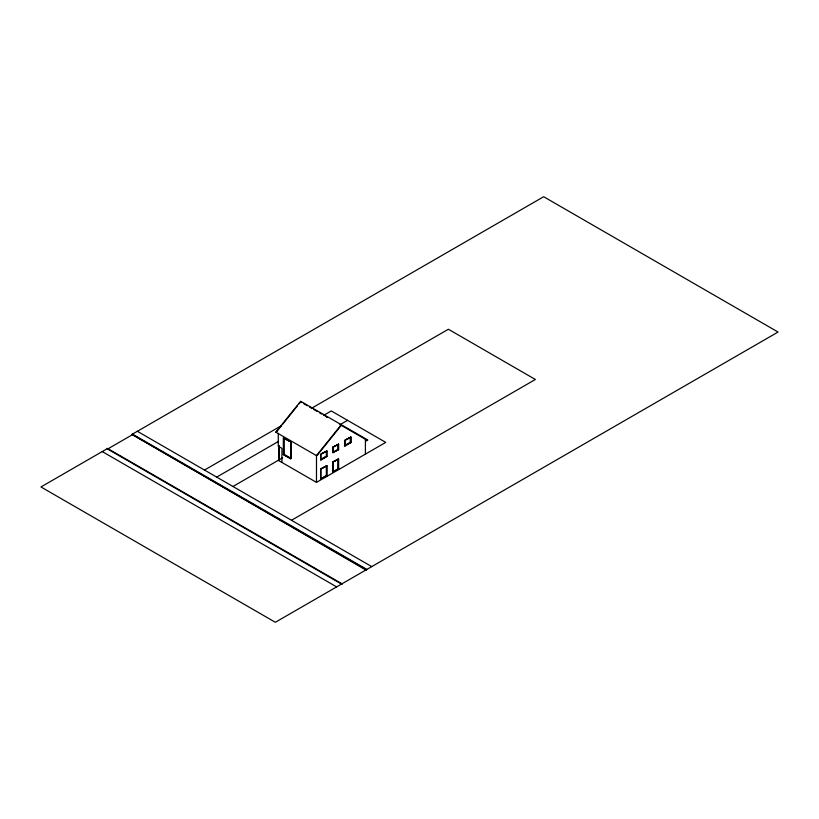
<?xml version="1.0" encoding="UTF-8"?>
<svg xmlns="http://www.w3.org/2000/svg" width="819" height="819" viewBox="0 0 819 819"><rect width="100%" height="100%" fill="white"/><g stroke="black" fill="none" stroke-linecap="round" stroke-linejoin="round"><path stroke-width="1.23" d="M279.371 446.079L279.074 460.554L278.89 446.038M279.484 446.242L278.685 446.232M278.685 460.319L279.484 460.329M317.7 454.658L316.482 455.63L275.829 432.156L300.675 401.259L367.854 440.049L366.636 440.745L365.417 440.049M276.648 431.695L280.978 426.3M282.545 424.344L297.461 405.784M299.037 403.839L300.604 401.883L301.822 402.59M316.482 455.63L341.318 424.723M317.291 455.159L341.257 425.348M341.994 583.793L107.606 448.474L40.95 486.957L275.338 622.276L778.05 332.043L543.662 196.724L131.992 434.398L366.38 570.28M131.992 434.961L107.606 449.037L107.606 448.474M204.494 470.055L281.746 425.46M311.548 408.261L448.382 329.248L535.37 379.473L291.482 520.28M275.829 432.156L277.047 431.183M283.354 437.909L291.032 441.922L290.663 458.794L283.354 454.576L283.354 437.909L289.987 441.318M216.697 477.098L278.501 441.41M323.556 415.407L331.275 410.943L385.739 442.393L316.482 482.381L278.265 460.319M326.638 416.912L327.211 416.574M283.354 454.576L291.032 458.589M289.885 441.451L283.917 438.052L283.958 454.217M232.954 486.486L282.668 457.78M339.813 424.795L347.532 420.331M290.827 458.231L290.868 442.014L290.827 458.231L283.917 454.248M321.519 453.706L326.965 450.982L326.965 456.378L320.874 459.899L326.965 456.378M338.636 444.246L332.821 447.184L338.636 444.246L338.636 449.641L332.821 452.579L338.636 449.641M345.546 439.834L350.993 437.111L350.993 442.506L344.891 446.027L344.523 440.417L350.993 437.111M321.611 453.839L326.402 451.126L326.402 456.05L320.669 459.316L320.669 454.381M332.985 447.276L338.063 444.389L338.063 449.314L332.985 452.201L332.985 447.276L333.026 452.221M350.419 437.254L344.686 440.52L344.727 445.464L350.419 442.178L350.419 437.254L350.419 442.178M320.505 454.289L326.965 450.982M344.523 445.823L350.993 442.506M321.519 468.488L326.965 465.765L326.965 475.859L320.505 479.166L326.965 475.859M338.636 459.029L332.821 461.967L338.636 459.029L338.636 469.123L332.821 472.051L338.636 469.123M332.985 462.059L338.063 459.172L338.063 468.796L332.985 471.683L332.985 462.059L333.026 471.703M320.505 469.072L326.965 465.765M326.402 475.532L320.669 478.787L320.669 469.164L326.361 465.888L326.361 475.501M303.921 403.798L307.34 405.774M309.439 406.982L311.763 408.323M313.851 409.531L317.281 411.507M319.369 412.715L321.693 414.056M325 415.97L327.211 417.24M341.134 425.286L367.281 440.376M137.357 431.296L371.744 566.615M132.483 434.111L366.871 569.43M131.992 434.398L366.38 569.717M107.115 448.761L341.994 584.356M102.242 451.576L336.629 586.895M366.636 440.008L366.636 440.745M365.417 439.301L365.417 454.125M350.624 436.896L350.624 442.301M344.891 440.632L344.891 446.027M338.267 444.031L338.267 449.436M338.267 458.824L338.267 468.908M333.19 447.389L333.19 452.784M333.19 462.172L333.19 472.266M326.597 450.767L326.597 456.173M326.597 465.55L326.597 475.644M320.874 454.504L320.874 459.899M320.874 469.287L320.874 479.381M316.482 455.446L316.482 482.381M290.663 442.137L290.663 458.794M283.722 437.694L283.722 454.361M281.931 462.438L281.931 448.351L278.265 446.242L278.265 433.333"/></g></svg>
